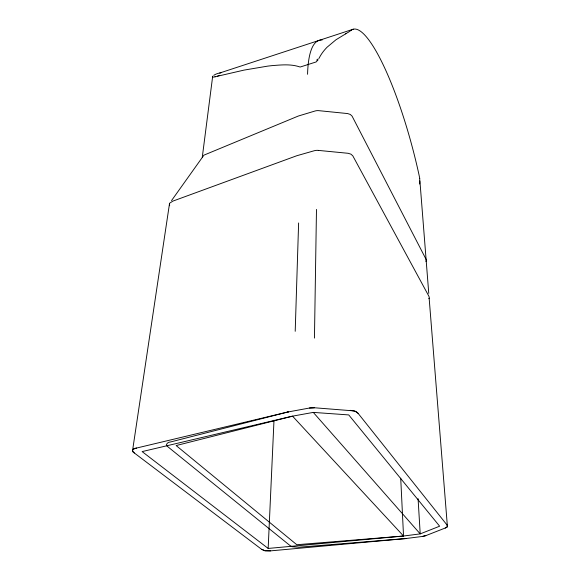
<?xml version="1.0" encoding="UTF-8"?>
<svg xmlns="http://www.w3.org/2000/svg" width="580" height="580" viewBox="0 0 580 580"><rect width="100%" height="100%" fill="white"/><g stroke="black" fill="none" stroke-linecap="round" stroke-linejoin="round"><path stroke-width="0.87" d="M202.275 157.267L212.693 76.161M419.724 178.517L419.746 183.273A12.325 11.796 -39.7 0 1 419.587 184.027M314.454 338.096L316.477 209.423M295.205 331.296L298.62 222.966M268.163 548.441L142.129 451.595L292.537 416.15L313.287 412.395L348.747 414.925L439.64 526.205L420.21 533.89L403.535 536.022L268.163 548.441L273.999 420.196M318.326 150.387A7.924 5.546 0.8 0 0 314.251 150.742L296.8 155.73L172.876 201.108L169.556 203.268L132.494 451.008L134.328 452.98L261.58 549.296L264.647 550.696L270.592 550.862L405.268 538.61L422.45 536.442L425.778 535.652L445.65 527.865L447.426 526.712L447.202 525.226L358.034 413.272L356.424 411.843L354.17 410.915L314.505 407.769L309.756 407.972L287.767 412.017L136.59 448.043C133.704 448.014 130.304 451.037 134.328 452.98M169.389 203.631L169.672 205.726M428.903 298.678L429.294 297.555L428.917 296.286L352.807 155.853L350.958 154.178L348.21 153.301L318.318 150.394M445.237 528.039L447.426 526.712L447.202 525.226M318.812 58.66L319.718 57.007A68.222 44.812 12.8 0 1 320.211 56.13L320.899 54.977A86.173 56.709 13.6 0 1 324.314 50.279A94.141 62.024 14 0 1 327.135 47.169L335.994 39.752L345.963 33.669M425.945 261.536L426.314 260.384L425.945 259.086L352.089 116.145L350.313 114.463L347.659 113.571L318.913 110.671A7.627 5.612 0.7 0 0 314.991 111.019L298.809 115.884A7.62 5.568 2 0 0 297.975 116.181L203.921 155.15L171.528 200.6M318.159 59.74L316.194 61.908A0.986 0.5 -27 0 1 315.962 62.002L300.527 66.925A0.95 0.486 -27.6 0 1 300.193 66.99L299.766 66.925A12.76 6.416 -27.8 0 1 299.548 66.845C290.747 63.909 281.22 64.902 272.15 65.62A278.951 172.68 -48.5 0 0 267.721 66.12L244.064 70.1L215.296 76.741M132.479 450.044L133.762 448.963L136.59 448.043M350.632 30.66L351.85 29.783A131.392 27.224 75.3 0 1 418.956 174.587L419.572 177.538A28.427 27.753 -14.6 0 1 419.732 178.517M350.175 31.023L347.485 32.806M213.752 75.32L214.817 74.697A124.591 44.348 74.5 0 1 220.922 72.862M425.778 535.652L422.45 536.442M219.661 73.029L353.321 29.174M287.716 412.025L288.55 411.851A9.831 4.56 1.7 0 0 287.477 412.083L170.563 441.96C167.642 441.909 164.466 445.07 168.12 446.984L290.065 545.599L292.044 546.722L298.881 547.216L404.978 538.632A7.62 2.697 -0.8 0 0 405.87 538.544L405.224 538.61M214.941 76.828L213.984 77.031A6.076 0.993 -21.1 0 1 213.215 77.133L212.345 76.799M309.445 408.03L314.505 407.769M403.535 536.022L296.8 544.729L176.146 445.556L292.537 416.15L403.535 536.022L400.715 478.174M270.592 550.862L265.176 550.804L261.58 549.296M350.276 410.336L355.17 411.235L358.034 413.272M313.287 412.395L420.21 533.89L418.078 498.648M428.765 293.4L419.905 180.902M429.157 298.236L447.426 526.712M307.567 74.283A129.717 31.704 75.1 0 1 322.125 40.005M351.32 30.254A31.987 1.262 -30.8 0 1 351.074 30.494M346.956 32.987A14.92 1.479 -23.8 0 1 345.441 33.828M317.456 59.138A29.638 10.194 -38.2 0 1 316.774 60.182M215.347 76.705A11.397 1.979 -21.8 0 1 214.992 76.792M217.594 76.089A37.251 6.423 -7.1 0 1 219.472 75.371"/></g></svg>
